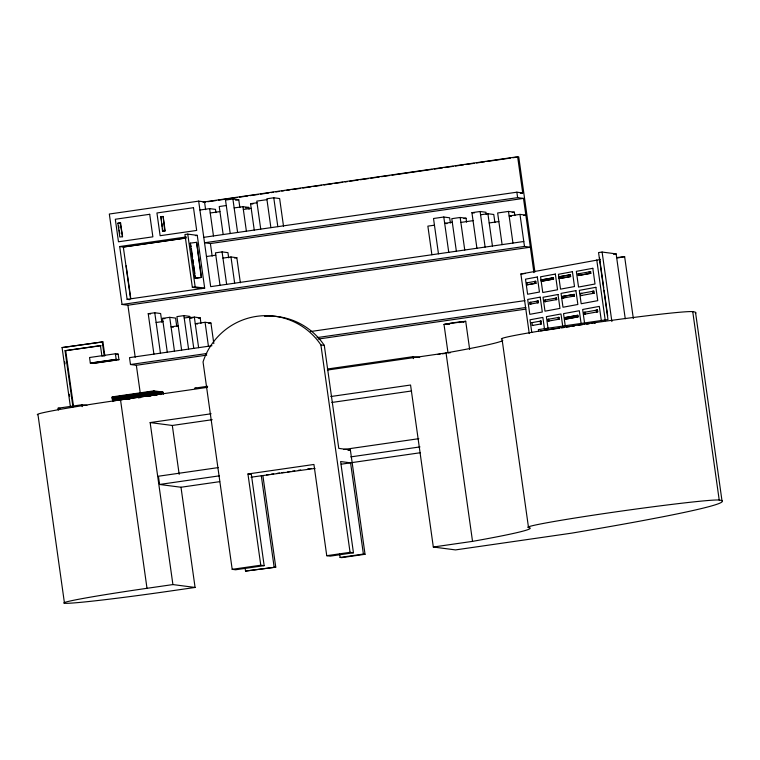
<?xml version="1.0" encoding="UTF-8"?>
<svg xmlns="http://www.w3.org/2000/svg" width="760" height="760" viewBox="0 0 760 760"><rect width="100%" height="100%" fill="white"/><g stroke="black" fill="none" stroke-linecap="round" stroke-linejoin="round"><path stroke-width="1.14" d="M447.963 352.526L444.011 324.406L453.577 322.677L465.709 321.28L469.661 349.401M465.709 321.28L463.438 321.851M445.16 324.188L464.654 321.508L462.906 321.908M529.255 333.555L520.885 273.99L600.248 259.521M617.633 257.953L624.635 256.661L633.336 318.563M541.186 279.937L553.422 277.78L553.603 279.062L543.039 281.019L541.367 281.219L541.186 279.937L553.422 277.78M558.923 276.792L570.399 274.797L570.646 276.545L561.136 278.302L559.17 278.53L558.923 276.792L570.399 274.797M526.67 282.872L535.771 281.267L536.047 283.242L526.946 284.838L526.67 282.872L527.924 282.72M578.056 273.866L590.615 271.633L590.843 273.296L578.284 275.528L578.056 273.866L579.49 273.695M541.367 281.219L553.603 279.062M559.17 278.53L570.646 276.545M526.946 284.838L536.047 283.242M578.284 275.528L590.843 273.296M529.711 302.442L538.213 300.941L538.45 302.651L529.948 304.152L529.711 302.442L530.793 302.319M561.811 296.571L574.256 294.386L574.484 296.029L562.039 298.214L561.811 296.571L574.256 294.386M544.721 300.133L556.51 297.996L556.738 299.573L544.948 301.71L544.721 300.133L545.423 300.048M580.412 293.531L593.855 291.137L594.149 293.208L580.707 295.602L580.412 293.531L581.742 293.379M583.975 312.388L597.493 309.976L597.75 311.819L584.231 314.231L583.975 312.388L585.247 312.236L585.504 314.079L584.231 314.231M547.969 319.333L558.98 317.357L559.227 319.152L548.226 321.128L547.969 319.333L548.843 319.228M531.886 322.648L541.072 321.005L541.471 323.865L532.294 325.498L531.886 322.648L532.75 322.553M565.107 317.585L577.875 315.286L578.103 316.853L566.409 319.019L565.326 319.143L565.107 317.585L577.875 315.286M565.326 319.143L578.103 316.853M458.907 322.601L460.57 322.335M112.546 400.311L154.251 394.022L157.7 394.801M534.907 271.956L518.738 156.902L517.636 156.75L204.535 201.903L198.673 201.134L109.326 214.025L122.037 304.466L127.908 305.226L530.347 247.199L524.486 246.44L122.037 304.466M203.119 202.407L205.466 202.065M207.812 201.732L216.03 200.545M218.376 200.212L226.584 199.025M228.931 198.683L237.148 197.505M239.495 197.163L247.703 195.975M250.049 195.643L258.267 194.456M260.613 194.114L268.822 192.935M271.168 192.593L273.514 192.261M275.861 191.919L279.385 191.406M281.732 191.073L284.078 190.732M286.425 190.399L289.94 189.886M292.286 189.553L300.504 188.366M302.851 188.024L311.058 186.846M313.415 186.504L321.623 185.316M323.969 184.984L332.187 183.796M334.533 183.454L342.741 182.276M345.087 181.934L347.434 181.602M349.78 181.26L357.998 180.072M360.344 179.74L368.552 178.552M370.899 178.21L379.116 177.032M381.463 176.691L389.671 175.503M392.017 175.17L431.917 169.413M434.264 169.081L442.472 167.893M444.818 167.552L453.036 166.373M455.382 166.031L463.59 164.853M465.937 164.511L474.154 163.324M476.501 162.991L484.709 161.804M487.056 161.462L510.53 158.08M512.876 157.748L516.392 157.234M239.865 207.575L238.763 199.775L232.902 199.006L225.511 200.079L230.214 233.529M235.6 200.232L238.763 199.775M283.527 226.271L279.632 198.541L273.771 197.771L266.836 198.778L270.892 227.658M226.28 205.523L219.232 206.539L223.164 234.545M266.959 199.652L256.785 201.125L260.727 229.13M199.918 210.016L209.627 208.62L215.488 209.38L215.945 212.657M254.248 230.061L250.543 203.699L257.022 202.768M160.502 216.733L163.134 216.467L165.157 230.85L162.526 231.107L160.939 216.79M117.857 223.212L120.602 222.946L122.541 236.73L119.795 237.006L117.857 223.212L120.602 222.946M234.156 207.927L242.943 206.663L248.805 207.423L249.071 209.294M210.235 212.99L219.934 211.593M245.508 207.898L248.805 207.423M243.333 209.465L251.19 208.335M162.526 231.107L165.157 230.85M186.266 236.939L119.69 246.544L127.11 299.326L204.677 288.144L197.258 235.353L187.748 234.118L184.936 234.526L192.356 287.308L201.865 288.543M195.386 235.629L197.258 235.353M186.38 237.918L123.31 247.009L130.568 298.623M185.43 238.118L123.528 247.038L119.69 246.544M203.756 237.339L516.866 192.195L522.728 192.954L517.636 156.75M520.381 193.296L522.728 192.954M190.275 243.133L196.602 242.316L201.533 277.4L195.206 278.217L190.275 243.133L191.102 246.686M523.488 198.398L517.626 197.638L204.525 242.782L210.387 243.552L523.488 198.398L533.928 272.631M476.928 248.254L471.922 212.686L480.111 211.498L485.982 212.268L486.286 214.453M450.395 223.031L449.654 217.787L443.792 217.018L433.513 218.5L438.472 253.802M466.592 222.186L466.041 218.234L460.17 217.474L451.791 218.68L456.361 251.218M228.674 257.839L227.943 252.652L222.082 251.883L215.469 252.842L220.03 285.294M480.577 214.776L487.901 213.721L493.762 214.482L494.903 222.556M514.843 215.583L514.368 212.182L508.497 211.423L497.648 212.98L502.103 244.625M463.942 218.538L466.041 218.234M206.454 256.519L215.802 255.17M512.192 212.496L514.368 212.182M452.285 222.214L444.676 223.316L447.022 223.62M434.454 225.188L427.87 226.138L431.889 254.752M460.864 222.414L473.043 220.656M523.678 215.46L525.844 215.146L519.982 214.386L509.133 215.954L511.48 216.258M222.956 258.115L230.973 256.956L236.835 257.716L240.359 282.805M234.545 258.048L236.835 257.716M489.193 222.946L498.854 221.559M195.206 278.217L201.533 277.4M192.356 287.308L195.168 286.9L204.677 288.144M523.792 241.499L210.691 286.644L198.673 201.134M153.909 354.113L148.228 313.699L154.764 312.759L160.626 313.528L161.842 322.173M625.252 318.753L616.132 253.878L602.1 252.054L598.557 252.567L607.971 319.561L538.375 329.602L538.631 331.436M167.285 352.184L162.535 318.364L169.718 317.328L175.579 318.088L176.766 326.553M189.971 317.974L189.743 316.378L183.882 315.618L176.918 316.616L181.63 350.123M613.472 254.258L616.132 253.878M184.214 318.012L189.401 317.262L192.916 317.718M156.132 322.497L162.972 321.508M200.972 323.361L200.193 317.851L194.332 317.081L189.477 317.784L191.824 318.088M198.255 318.126L200.193 317.851M178.21 325.812L171.057 326.847L173.403 327.151M213.826 343.596L210.938 323.048L205.076 322.287L195.263 323.703L197.609 324.007M208.762 323.361L210.938 323.048M72.076 406.78L70.433 407.018L62.073 347.577L102.904 341.876L104.861 355.784L101.906 356.031L100.444 345.601L65.046 350.712L72.903 406.657M102.904 341.876L62.073 347.577M65.046 350.712L101.109 345.695M115.387 353.78L89.547 357.513L90.326 363.062L93.09 363.423L118.94 359.698L118.161 354.141L115.387 353.78L116.166 359.337L118.94 359.698M115.805 354.483L118.161 354.141M90.326 363.062L116.166 359.337M211.964 345.743L129.513 357.637L130.482 364.515L136.344 365.275L206.748 355.129M310.422 331.55L524.922 300.618M130.482 364.515L206.748 353.514M317.034 337.611L525.882 307.496M318.212 339.055L525.882 309.111M592.183 323.484L592.097 322.886L594.292 322.563L594.377 323.171L595.508 323.01M578.246 325.223L582.568 324.606M586.739 324.14L589.152 323.817M540.683 330.904L559.303 328.216M561.63 327.883L563.958 327.55M566.285 327.209L569.781 326.705M572.109 326.373L574.436 326.04M163.2 394.421L162.868 392.055L153.814 390.877L112.072 396.901L112.727 401.565M112.138 397.375L153.881 391.362L162.934 392.54M112.204 397.86L153.947 391.837M112.271 398.344L154.014 392.331L163.067 393.509M112.347 398.838L154.081 392.815M112.404 399.266L154.147 393.243L160.939 394.126M160.55 392.397L162.868 392.055M112.461 399.684L154.204 393.67L160.996 394.554M207.651 386.279L194.74 388.141L196.935 388.426M327.398 369.018L413.108 356.659L419.691 357.513M58.377 410.067L58.121 408.196L81.928 404.757L86.906 405.403M112.641 400.938L154.384 394.924L156.645 395.219M218.243 467.599L158.422 476.226L159.571 484.462L180.994 487.245L195.082 587.452L169.176 591.185A95.19 2.992 -8 0 1 64.477 603.25L38 414.827A95.19 2.992 -8 0 1 120.526 399.883L207.489 387.344M327.36 370.063L446.053 352.953A245.708 7.714 -8 0 0 502.797 340.623M437.779 354.483L440.097 354.151M442.405 353.818L445.882 353.315M448.191 352.982L450.509 352.649M127.803 399.399L130.121 399.057M138.234 397.888L140.552 397.556M148.675 396.387L150.993 396.055M195.082 587.452L172.909 584.573L150.148 422.579L211.147 413.782M330.79 396.53L410.562 385.026L433.323 547.019L455.497 549.908L571.615 533.159A450.224 14.146 -8 0 0 642.922 520.581L662.14 516.914A450.224 14.146 -8 0 0 719.216 500.051L692.74 311.638A96.957 3.049 -8 0 0 586.093 323.922A96.957 3.049 -8 0 0 502.037 339.131L528.514 527.554A245.708 7.714 -8 0 1 472.539 541.367L433.323 547.019M150.148 422.579L172.311 425.467L212.192 419.71M331.844 402.458L411.616 390.963M343.767 449.502L418.836 438.681M348.033 450.243L350.36 449.901L365.037 554.287L341.734 557.64L340.091 557.431L339.596 553.917M159.571 484.462L219.402 475.836M350.787 456.883L419.995 446.909M247.95 473.983L251.341 474.42L264.166 565.649L260.775 565.212L247.95 473.983L313.927 464.464L326.752 555.693L330.144 556.139L353.447 552.776L340.623 461.548L350.569 462.84L363.394 554.068L365.037 554.287M180.994 487.245L219.707 481.659M250.999 477.204L315.02 468.416M266.627 474.895L268.974 474.563M271.32 474.221L273.666 473.879M277.181 473.375L279.528 473.034M281.874 472.701L284.221 472.359M287.745 471.855L290.092 471.513M292.438 471.171L294.785 470.839M298.3 470.326L300.647 469.993M307.686 468.977L311.201 468.474M341.249 464.189L350.569 462.84M351.091 462.716L420.299 452.741M350.36 449.901L338.779 448.39L324.292 345.363L320.901 344.926A66.642 66.186 -82.6 0 0 203.043 361.922L232.189 569.325L260.775 565.212M326.752 555.693L350.056 552.33L353.447 552.776M264.166 565.649L235.581 569.772L232.189 569.325M245.034 567.558L245.527 571.064L275.756 567.159L262.931 475.931M340.091 557.431L363.394 554.068M275.756 567.159L245.527 571.064M64.477 603.25A95.19 2.992 -8 0 1 147.003 588.306L172.909 584.573M448.096 324.064L449.73 323.874M616.512 257.611L624.635 256.661M520.885 273.99L525.531 273.438M590.615 271.633L589.181 271.805L589.408 273.467M535.771 281.267L534.508 281.418L534.783 283.385M593.855 291.137L592.534 291.289L592.819 293.36L594.149 293.208M556.51 297.996L555.807 298.081L556.035 299.659L556.738 299.573M574.484 296.029L572.717 296.238L572.489 294.595M580.707 295.602L582.027 295.45M538.213 300.941L537.12 301.065L537.367 302.784L538.45 302.651M562.039 298.214L563.806 298.015L563.578 296.362M544.948 301.71L545.651 301.635M529.948 304.152L531.04 304.028M597.493 309.976L596.22 310.118L596.476 311.961L597.75 311.819M558.98 317.357L558.096 317.462L558.353 319.248L559.227 319.152M541.072 321.005L540.208 321.109L540.607 323.959L541.471 323.865M548.226 321.128L549.1 321.024M532.294 325.498L533.149 325.403M447.393 324.102L449.264 323.893M444.011 324.406L444.714 324.397M471.922 212.686L474.269 212.99M250.543 203.699L252.89 204.003M163.134 216.467L164.72 230.793M196.602 242.316L201.2 277.352M122.541 236.73L120.137 222.88M127.11 299.326L129.827 299.677M148.228 313.699L150.575 314.003M162.535 318.364L164.873 318.668M58.121 408.196L60.106 408.452M695.524 312.388L722 500.811M602.1 252.054L611.876 321.556M599.507 257.611L603.763 287.926M604.096 290.263L607.696 315.913M596.761 259.93L605.292 320.673M601.341 320.777L599.317 306.394L582.654 309.481L584.678 323.865M581.191 324.13L579.31 310.726L563.54 313.642L565.26 325.935M576.802 315.419L577.02 316.977M568.442 275.025L568.679 276.773M560.889 276.555L561.136 278.302M562.77 326.601L560.994 313.975L546.383 316.683L547.998 328.159M551.75 277.979L551.931 279.262M544.483 328.938L542.858 317.414L529.995 319.798L531.781 332.471M516.866 192.195L517.626 197.638M519.982 214.386L524.486 246.44M508.497 211.423L512.943 243.057M487.901 213.721L492.442 246.022M480.111 211.498L485.117 247.076M460.17 217.474L464.749 250.012M443.792 217.018L448.751 252.32M446.053 352.953L472.539 541.367M413.108 356.659L413.383 358.625M320.901 344.926L350.056 552.33M273.771 197.771L277.827 226.66M242.943 206.663L246.392 231.192M232.902 199.006L237.605 232.465M230.973 256.956L234.659 283.185M261.288 475.722L274.113 566.941M222.082 251.883L226.641 284.344M209.627 208.62L213.465 235.942M204.535 201.903L205.627 209.674M210.387 243.552L212.163 256.139M205.076 322.287L208.439 346.256M191.434 249.023L192.584 257.212M192.916 259.549L193.41 263.055M193.733 265.392L194.883 273.581M195.215 275.918L195.548 278.255M187.748 234.118L195.168 286.9M194.332 317.081L198.626 347.672M189.401 317.262L193.772 348.365M183.882 315.618L188.584 349.115M161.091 217.892L161.557 221.207M161.87 223.421L162.336 226.736M162.649 228.95L162.953 231.163M169.718 317.328L174.468 351.148M172.311 425.467L179.18 474.354M154.764 312.759L160.445 353.172M153.814 390.877L154.47 395.551M126.169 265.81L130.786 298.651M118.636 225.568L118.959 227.867M119.282 230.166L119.766 233.614M127.908 305.226L135.214 357.238M136.344 365.275L140.286 393.291M120.526 399.883L147.003 588.306M102.248 341.791L104.196 355.699M81.928 404.757L82.194 406.638M65.712 350.797L73.568 406.742M64.704 361.655L65.028 363.983M69.293 394.288L69.616 396.615M264.603 316.274A66.642 66.177 -82.3 0 1 324.292 345.373M692.74 311.638A450.224 14.146 -8 0 1 695.419 313.557M528.514 527.554A96.957 3.049 -8 0 1 612.579 512.335A96.957 3.049 -8 0 1 719.216 500.051M537.339 276.982L525.502 279.176L527.62 294.234L539.457 292.049L537.339 276.982M555.351 274.065L540.569 276.801L542.773 292.505L557.555 289.769L555.351 274.065M572.413 271.7L558.438 274.293L560.519 289.142L574.503 286.558L572.413 271.7M592.819 268.299L576.336 271.349L578.54 287.052L595.023 284.002L592.819 268.299M540.208 297.131L527.687 299.449L529.786 314.336L542.298 312.018L540.208 297.131M575.918 290.633L561.051 293.388L562.998 307.24L577.866 304.484L575.918 290.633M595.878 287.308L579.31 290.377L581.181 303.734L597.75 300.666L595.878 287.308M558.02 294.49L543.039 297.264L544.996 311.173L559.968 308.398L558.02 294.49M193.486 207.698L156.93 212.971L160.123 235.714L196.678 230.441L193.486 207.698M149.71 214.291L115.311 219.25L118.474 241.784L152.874 236.825L149.71 214.291M114.864 359.641L91.846 362.957L93.784 363.213L116.802 359.888L114.864 359.641"/></g></svg>
